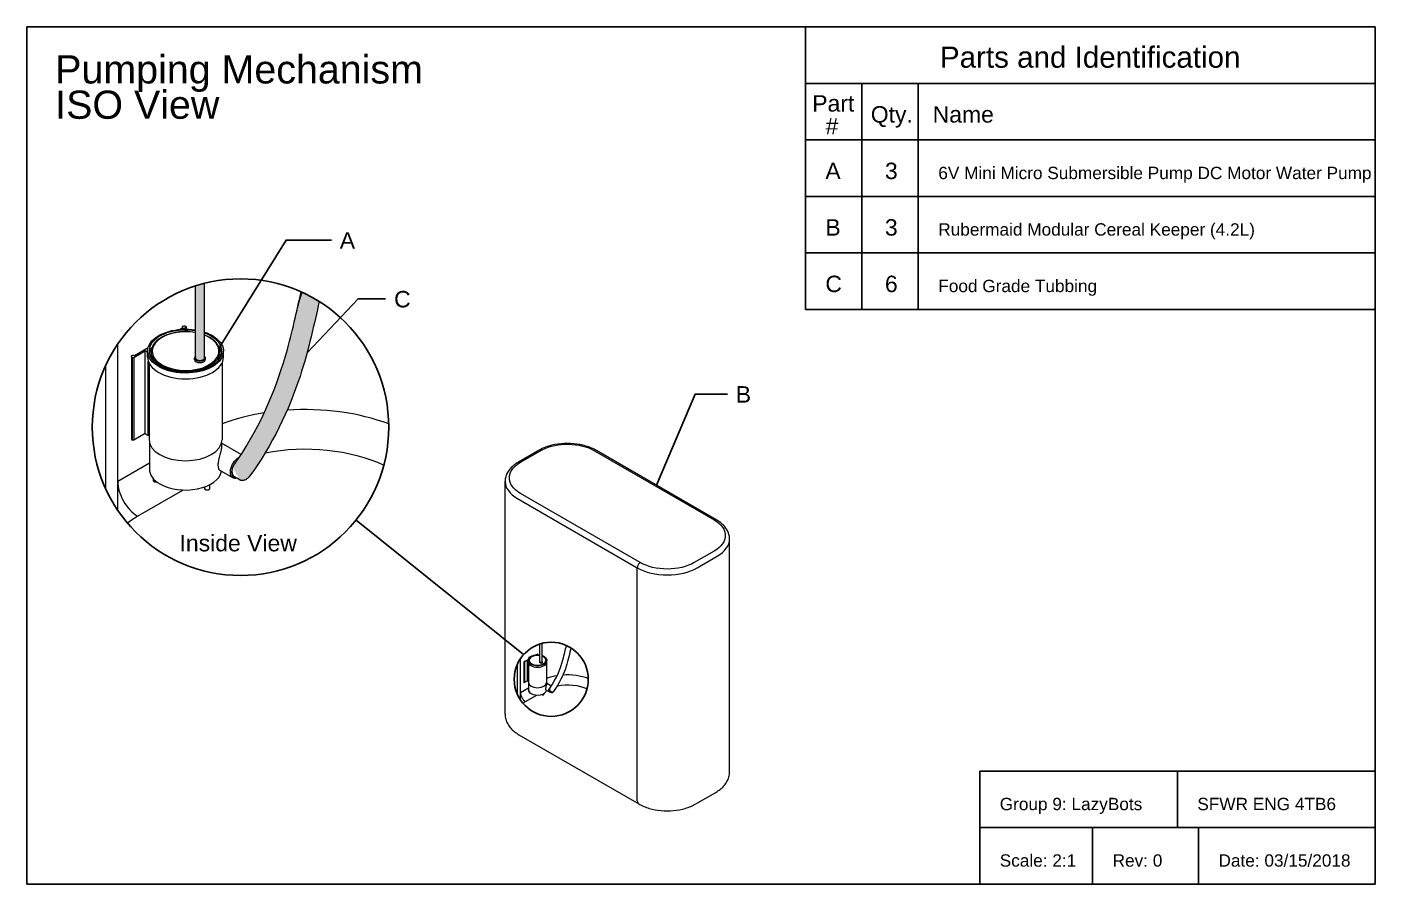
# Model space of a CAD drawing. Header units: inches. Extents: x 0 to 1256, y -61 to 0.
# Drawn here: x 1160.6 to 1256.1, y -60.7 to 0 of the extents above; entities that cross this region are included whole.
import ezdxf
from ezdxf.enums import TextEntityAlignment as Align

# ---------------------------------------------------------------- set-up
doc = ezdxf.new("R2010")
doc.units = ezdxf.units.IN
doc.header["$LTSCALE"] = 2
doc.header["$MEASUREMENT"] = 0
doc.styles.get("Standard").update_dxf_attribs({"font": 'arial.ttf'})

msp = doc.modelspace()

# ---------------------------------------------------------------- hatches: boundary and pattern name
at = {"true_color": 0x939598}
h = msp.add_hatch(color=252, dxfattribs=at)
h.dxf.hatch_style = 1
edge = h.paths.add_edge_path()
edge.add_spline(control_points=[(1178.98819, -27.13382), (1179.34006, -26.32822), (1179.64524, -25.52266), (1180.53807, -22.79503), (1180.91174, -20.95668), (1181.26349, -19.43576)], knot_values=[11.51551426, 11.51551426, 11.51551426, 11.51551426, 11.94588859, 11.94588859, 13.00634123, 13.00634123, 13.00634123, 13.00634123], degree=3, periodic=0)
edge.add_arc((1175.68784, -28.33335), 10.50023, 57.9268431, 65.4912123)
edge.add_spline(control_points=[(1180.04369, -18.77921), (1179.86459, -19.33803), (1179.70942, -19.94849), (1179.55691, -20.61763)], knot_values=[1.80620521, 1.80620521, 1.80620521, 1.80620521, 2.233061, 2.233061, 2.233061, 2.233061], degree=3, periodic=0)
edge.add_spline(control_points=[(1179.55691, -20.61763), (1179.5569, -20.61765), (1179.5569, -20.61767), (1179.39716, -21.31848), (1179.22128, -22.0584), (1178.36023, -25.19522), (1177.29074, -27.86345), (1175.73745, -30.26209)], knot_values=[0.1356396, 0.1356396, 0.1356396, 0.1356396, 0.1356534, 0.1356534, 0.58011662, 0.58011662, 1.95398245, 1.95398245, 1.95398245, 1.95398245], degree=3, periodic=0)
edge.add_spline(control_points=[(1175.73745, -30.26209), (1175.69836, -30.32245), (1175.65896, -30.38265), (1175.61926, -30.44267)], knot_values=[0.10106346, 0.10106346, 0.10106346, 0.10106346, 0.1356396, 0.1356396, 0.1356396, 0.1356396], degree=3, periodic=0)
edge.add_spline(control_points=[(1175.61926, -30.44267), (1175.57478, -30.50989), (1175.52992, -30.5769), (1175.48467, -30.64366)], knot_values=[0.06233233, 0.06233233, 0.06233233, 0.06233233, 0.10106346, 0.10106346, 0.10106346, 0.10106346], degree=3, periodic=0)
edge.add_ellipse((1175.62476, -31.19818), major_axis=(-0.40151, -0.69544), ratio=0.57735027, start_angle=-120.7169707, end_angle=22.4071185)
edge.add_ellipse((1175.62476, -31.19818), major_axis=(-0.3712, -0.64294), ratio=0.63460516, start_angle=-63.6355583, end_angle=0)
edge.add_line((1175.25356, -31.84112), (1175.66176, -32.0768))
edge.add_spline(control_points=[(1175.66176, -32.0768), (1175.69769, -32.09754), (1175.73804, -32.11037), (1175.83602, -32.12128), (1175.8948, -32.11344), (1176.01308, -32.07418), (1176.0728, -32.04232), (1176.18634, -31.96027), (1176.24027, -31.91056), (1176.28998, -31.85408)], knot_values=[2.69084936, 2.69084936, 2.69084936, 2.69084936, 2.93847282, 2.93847282, 3.26677927, 3.26677927, 3.60144884, 3.60144884, 3.92699082, 3.92699082, 3.92699082, 3.92699082], degree=3, periodic=0)
edge.add_ellipse((1175.79333, -31.36049), major_axis=(0.52605, -0.46507), ratio=0.61571326, start_angle=-5.4198289, end_angle=3.3253752)
edge.add_spline(control_points=[(1176.3351, -31.806), (1176.72528, -31.27071), (1177.09141, -30.71625), (1177.4332, -30.14965)], knot_values=[13.54984826, 13.54984826, 13.54984826, 13.54984826, 13.86375131, 13.86375131, 13.86375131, 13.86375131], degree=3, periodic=0)
edge.add_spline(control_points=[(1177.4332, -30.14965), (1178.025, -29.16862), (1178.54382, -28.15119), (1178.98819, -27.13382)], knot_values=[13.00634123, 13.00634123, 13.00634123, 13.00634123, 13.54984826, 13.54984826, 13.54984826, 13.54984826], degree=3, periodic=0)
edge = h.paths.add_edge_path()
edge.add_arc((1175.68784, -28.33335), 10.50023, 104.0173176, 107.7422219)
edge.add_line((1172.48805, -18.33254), (1172.48805, -23.43419))
edge.add_ellipse((1172.81629, -23.43419), major_axis=(-0.32824, 0), ratio=0.57735027, start_angle=0, end_angle=1.5801042)
edge.add_ellipse((1172.81629, -23.43419), major_axis=(-0.32824, 0), ratio=0.57735027, start_angle=1.5801042, end_angle=16.0064311)
edge.add_ellipse((1172.81629, -23.43419), major_axis=(-0.32824, 0), ratio=0.57735027, start_angle=16.0064311, end_angle=45)
edge.add_ellipse((1172.81629, -23.43419), major_axis=(0.32824, 0), ratio=0.57735027, start_angle=-135, end_angle=-16.0064311)
edge.add_ellipse((1172.81629, -23.43419), major_axis=(0.32824, 0), ratio=0.57735027, start_angle=-16.0064311, end_angle=-1.5801042)
edge.add_ellipse((1172.81629, -23.43419), major_axis=(0.32824, 0), ratio=0.57735027, start_angle=-1.5801042, end_angle=0)
edge.add_line((1173.14453, -23.43419), (1173.14453, -18.14578))

# ---------------------------------------------------------------- linework, layer by layer
for p, q in [((1215.70605, -4), (1256.06421, -4)), ((1219.70605, -4), (1219.70605, -20)), ((1223.70605, -4), (1223.70605, -20)), ((1215.70605, -8), (1256.06421, -8)), ((1215.70605, -12), (1256.06421, -12)), ((1215.70605, -16), (1256.06421, -16)), ((1215.70605, -20), (1256.06421, -20)), ((1256.05886, -52.67723), (1228.05886, -52.67723)), ((1228.05886, -52.67723), (1228.05886, -60.67722)), ((1242.05886, -52.67723), (1242.05886, -56.67723)), ((1256.05886, -56.67723), (1228.05886, -56.67723)), ((1236.05795, -56.67723), (1236.05795, -60.67722)), ((1243.55795, -56.67723), (1243.55795, -60.67722))]:
    msp.add_line(p, q)
at = {"linetype": 'Continuous', "lineweight": 0, "extrusion": (4.19292e-16, 0.816497, 0.57735)}
for p, q in [((1173.14453, -23.43419), (1173.14453, -18.14578)), ((1172.48805, -23.43419), (1172.48805, -18.33254)), ((1171.3689, -21.41454), (1171.61067, -21.27496)), ((1171.57318, -21.2227), (1171.57318, -21.2966)), ((1171.5746, -21.40029), (1171.83694, -21.24883)), ((1171.79169, -21.17045), (1171.83694, -21.19657)), ((1171.83694, -21.39544), (1171.83694, -21.24883)), ((1171.85569, -21.39566), (1171.85569, -21.2227)), ((1166.9841, -34.207), (1166.9841, -22.4597)), ((1168.1713, -23.26068), (1169.13714, -22.70305)), ((1167.95279, -23.31293), (1167.95279, -29.16558)), ((1167.99028, -29.21784), (1167.99028, -23.36519)), ((1167.99028, -23.36519), (1168.03554, -23.39132)), ((1168.03554, -29.24396), (1168.03554, -23.39132)), ((1168.12605, -23.39132), (1168.92545, -22.92978)), ((1168.12605, -23.39132), (1168.12605, -29.24396)), ((1168.92545, -28.78243), (1168.92545, -22.92978)), ((1169.10369, -23.03269), (1168.92545, -22.92978)), ((1169.10369, -23.36519), (1169.10369, -22.94714)), ((1169.15531, -28.91514), (1169.15531, -23.66789)), ((1169.20609, -23.78946), (1169.20609, -29.21784)), ((1169.35969, -22.9994), (1169.35969, -23.29828)), ((1172.43229, -23.5387), (1172.43229, -23.44464)), ((1173.20029, -23.5387), (1173.20029, -23.44464)), ((1174.22369, -22.9994), (1174.22369, -23.29828)), ((1174.37729, -23.78946), (1174.37729, -29.21784)), ((1174.47969, -23.36519), (1174.47969, -22.94714)), ((1166.13557, -32.69328), (1166.13557, -23.97341)), ((1167.99028, -29.21784), (1168.03554, -29.24396)), ((1168.92545, -28.78243), (1168.12605, -29.24396)), ((1168.92545, -28.78243), (1169.15531, -28.91514)), ((1169.23169, -29.42738), (1169.23169, -31.30807)), ((1174.35169, -29.42738), (1174.35169, -29.66604)), ((1175.73745, -30.26209), (1174.35169, -29.46202)), ((1196.72527, -30.02175), (1195.37534, -30.80113)), ((1195.52534, -30.81599), (1197.06545, -29.93131)), ((1200.75793, -29.99949), (1209.24321, -34.89847)), ((1209.39321, -34.88361), (1200.90793, -29.98464)), ((1169.23169, -30.88386), (1166.9841, -32.1815)), ((1175.14599, -31.92292), (1174.19654, -31.37476)), ((1169.51371, -32.10305), (1169.51371, -31.98246)), ((1173.5073, -32.66542), (1173.5073, -32.40507)), ((1175.66176, -32.0768), (1175.25356, -31.84112)), ((1194.43453, -48.65644), (1194.43453, -32.16321)), ((1168.39831, -34.63099), (1171.60091, -32.78197)), ((1173.1489, -32.66542), (1173.1489, -32.56127)), ((1195.31321, -33.38795), (1203.79849, -38.28693)), ((1204.01062, -37.91951), (1195.52534, -33.02053)), ((1210.33402, -52.73892), (1210.33402, -36.24569)), ((1209.24321, -37.10301), (1207.829, -37.91951)), ((1208.04113, -38.28693), (1209.45534, -37.47044)), ((1203.79849, -54.37192), (1203.79849, -38.28693)), ((1196.90133, -44.95909), (1196.90133, -43.68368)), ((1197.06545, -44.95909), (1197.06545, -43.63699)), ((1195.52534, -47.6523), (1195.52534, -44.71547)), ((1195.81082, -44.94838), (1196.01068, -44.83299)), ((1195.82214, -44.91572), (1196.0636, -44.77631)), ((1196.01068, -46.29615), (1196.01068, -44.83299)), ((1196.05523, -44.85872), (1196.01068, -44.83299)), ((1196.05523, -44.94184), (1196.05523, -44.83733)), ((1196.11923, -44.8504), (1196.11923, -44.92512)), ((1196.62154, -44.45418), (1196.68198, -44.41929)), ((1196.67261, -44.40622), (1196.67261, -44.4247)), ((1196.67296, -44.45062), (1196.73855, -44.41275)), ((1196.72723, -44.39316), (1196.73855, -44.39969)), ((1196.73855, -44.44941), (1196.73855, -44.41275)), ((1196.74323, -44.44946), (1196.74323, -44.40622)), ((1197.33523, -44.8504), (1197.33523, -44.92512)), ((1197.39923, -44.94184), (1197.39923, -44.83733)), ((1195.31321, -47.27387), (1195.31321, -45.0939)), ((1195.76751, -44.92878), (1195.76751, -46.39194)), ((1195.77688, -46.40501), (1195.77688, -44.94184)), ((1195.77688, -44.94184), (1195.7882, -44.94838)), ((1195.7882, -46.41154), (1195.7882, -44.94838)), ((1195.81082, -44.94838), (1195.81082, -46.41154)), ((1196.06814, -46.32933), (1196.06814, -45.01752)), ((1196.08083, -45.04791), (1196.08083, -46.40501)), ((1196.88739, -44.98522), (1196.88739, -44.96171)), ((1197.07939, -44.98522), (1197.07939, -44.96171)), ((1197.37363, -45.04791), (1197.37363, -46.40501)), ((1195.77688, -46.40501), (1195.7882, -46.41154)), ((1196.01068, -46.29615), (1195.81082, -46.41154)), ((1196.01068, -46.29615), (1196.06814, -46.32933)), ((1196.08723, -46.45739), (1196.08723, -46.92756)), ((1197.36723, -46.45739), (1197.36723, -46.51706)), ((1197.70765, -46.66259), (1197.36723, -46.46605)), ((1196.08723, -46.82151), (1195.52534, -47.14592)), ((1195.87889, -47.75829), (1196.67954, -47.29604)), ((1196.15774, -47.12631), (1196.15774, -47.09616)), ((1197.06654, -47.2669), (1197.06654, -47.24086)), ((1197.15614, -47.2669), (1197.15614, -47.20181)), ((1197.56581, -47.08128), (1197.32845, -46.94424)), ((1197.69475, -47.11975), (1197.5927, -47.06083)), ((1195.41676, -50.11007), (1203.90204, -55.00905)), ((1203.79849, -54.78017), (1203.79849, -54.37192)), ((1207.93757, -55.00905), (1209.35179, -54.19256))]:
    msp.add_line(p, q, dxfattribs=at)
msp.add_lwpolyline([(1160.55795, 0), (1256.06421, 0), (1256.06421, -60.67722), (1160.55795, -60.67722)], close=True)
for points in [[(1215.70605, 0), (1215.70605, -20)], [(1174.17921, -22.72526), (1178.92116, -15.08689), (1182.12185, -15.08689)], [(1180.39869, -23.06603), (1184.01382, -19.24684), (1185.97035, -19.24684)], [(1205.15057, -32.43412), (1207.89784, -25.98728), (1210.17818, -25.98728)], [(1195.74256, -44.43621), (1183.87537, -34.90749)]]:
    msp.add_lwpolyline(points)
for centre, radius in [((1175.68784, -28.33335), 10.50023), ((1197.70127, -46.18388), 2.62506)]:
    msp.add_circle(centre, radius)
at = {"linetype": 'Continuous', "lineweight": 0, "extrusion": (-3.96782e-18, 2.22045e-16, -1)}
for centre, major_axis in [((1171.79169, -22.94714), (2.688, 0)), ((1196.72723, -44.83733), (0.672, 0))]:
    msp.add_ellipse(centre, major_axis=major_axis, ratio=0.57735027, start_param=-0.78539816, end_param=4.97444331, dxfattribs=at)
at = {"linetype": 'Continuous', "lineweight": 0}
for centre, major_axis, ratio, start_param, end_param in [((1171.79169, -22.94714), (-2.5856, 0), 0.57735027, -1.84348871, 3.92699082), ((1171.79169, -22.94714), (-2.368, 0), 0.57735027, -1.86928298, 3.92699082), ((1171.79169, -21.2227), (0.064, 0), 0.57735027, -0.78539816, 0.78539816), ((1171.79169, -22.94714), (-2.5856, 0), 0.57735027, -2.35619449, -2.12142272), ((1171.79169, -22.94714), (-2.368, 0), 0.57735027, -2.35619449, -2.17888637), ((1168.08079, -23.36519), (0.064, 0), 0.57735027, -2.35619449, -0.78539816), ((1171.79169, -23.36519), (-2.688, 0), 0.57735027, 0, 3.14159265), ((1171.79169, -23.29828), (-2.432, 0), 0.57735027, 0, 0.13590431), ((1172.81629, -23.43419), (-0.3712, 0), 0.57735027, -0.48589373, 3.62748639), ((1172.81629, -23.5387), (-0.384, 0), 0.57735027, 0, 3.14159265), ((1172.81629, -23.43419), (-0.32824, 0), 0.57735027, 0, 0.78539816), ((1172.81629, -23.44464), (-0.32824, 0), 0.57735027, -0.02757802, 0), ((1172.81629, -23.43419), (0.32824, 0), 0.57735027, -2.35619449, 0), ((1172.81629, -23.44464), (0.32824, 0), 0.57735027, 0, 0.02757802), ((1171.79169, -23.29828), (2.432, 0), 0.57735027, -0.13590431, 0), ((1180.27771, -33.3246), (-10.8, 0), 0.57735027, -1.29654162, -0.99281382), ((1180.27771, -33.3246), (-10.8, 0), 0.57735027, -2.14960411, -1.45111094), ((1168.08079, -29.16558), (-0.128, 0), 0.57735027, 0, 0.78539816), ((1171.79169, -29.21784), (-2.5856, 0), 0.57735027, 0, 3.14159265), ((1171.79169, -31.30807), (-2.56, 0), 0.57735027, 0, 0.78539816), ((1171.79169, -31.30807), (2.56, 0), 0.57735027, -2.35619449, -0.10082084), ((1175.62476, -31.19818), (-0.3712, -0.64294), 0.63460516, -1.11065001, 0), ((1175.62476, -31.19818), (-0.40151, -0.69544), 0.57735027, -2.1069086, 0.39107799), ((1168.39831, -32.998), (1, -1.73205), 0.57735027, -2.35619449, -0.78539816), ((1169.69291, -32.10305), (-0.1792, 0), 0.57735027, 0, 0.78539816), ((1169.69291, -32.10305), (0.1792, 0), 0.57735027, -2.35619449, -1.23791594), ((1175.79333, -31.36049), (0.52605, -0.46507), 0.61571326, -0.09459386, 0.05803875), ((1197.43453, -32.16321), (-3, 0), 0.57735027, 0, 0.78539816), ((1173.3281, -32.66542), (-0.1792, 0), 0.57735027, 0, 0.78539816), ((1173.3281, -32.66542), (0.1792, 0), 0.57735027, -2.35619449, 0), ((1207.33402, -36.24569), (3, 0), 0.57735027, -0.78539816, 0), ((1204.01062, -38.16446), (-0.15, -0.25981), 0.57735027, -2.35619449, -0.78539816), ((1205.91981, -37.06219), (3, 0), 0.57735027, -2.35619449, -0.78539816), ((1196.72723, -44.83733), (-0.6464, 0), 0.57735027, -1.84348871, 3.92699082), ((1196.72723, -44.83733), (-0.592, 0), 0.57735027, -1.86928298, 3.92699082), ((1196.72723, -44.40622), (0.016, 0), 0.57735027, -0.78539816, 0.78539816), ((1196.72723, -44.83733), (-0.6464, 0), 0.57735027, -2.35619449, -2.12142272), ((1196.72723, -44.83733), (-0.592, 0), 0.57735027, -2.35619449, -2.17888637), ((1195.79951, -44.94184), (0.016, 0), 0.57735027, -2.35619449, -0.78539816), ((1196.72723, -44.94184), (-0.672, 0), 0.57735027, 0, 3.14159265), ((1196.72723, -44.92512), (-0.608, 0), 0.57735027, 0, 0.13590431), ((1196.98339, -44.95909), (-0.0928, 0), 0.57735027, -0.48589373, 3.62748639), ((1196.98339, -44.98522), (-0.096, 0), 0.57735027, 0, 3.14159265), ((1196.98339, -44.95909), (-0.08206, 0), 0.57735027, 0, 0.78539816), ((1196.98339, -44.96171), (-0.08206, 0), 0.57735027, -0.02757802, 0), ((1196.98339, -44.95909), (0.08206, 0), 0.57735027, -2.35619449, 0), ((1196.98339, -44.96171), (0.08206, 0), 0.57735027, 0, 0.02757802), ((1196.72723, -44.92512), (0.608, 0), 0.57735027, -0.13590431, 0), ((1198.84874, -47.4317), (-2.7, 0), 0.57735027, -2.14960411, -1.45111094), ((1195.79951, -46.39194), (-0.032, 0), 0.57735027, 0, 0.78539816), ((1196.72723, -46.40501), (-0.6464, 0), 0.57735027, 0, 3.14159265), ((1198.84874, -47.4317), (-2.7, 0), 0.57735027, -1.29654162, -0.99281382), ((1197.6855, -46.90009), (-0.10038, -0.17386), 0.57735027, -1.94394159, 0.39107799), ((1195.87889, -47.35005), (0.25, -0.43301), 0.57735027, -2.35619449, -0.78539816), ((1196.72723, -46.92756), (-0.64, 0), 0.57735027, 0, 0.78539816), ((1196.20254, -47.12631), (-0.0448, 0), 0.57735027, 0, 0.78539816), ((1196.20254, -47.12631), (0.0448, 0), 0.57735027, -2.35619449, -1.23791594), ((1196.72723, -46.92756), (0.64, 0), 0.57735027, -2.35619449, -0.10082084), ((1197.11134, -47.2669), (-0.0448, 0), 0.57735027, 0, 0.78539816), ((1197.11134, -47.2669), (0.0448, 0), 0.57735027, -2.35619449, 0), ((1197.6855, -46.90009), (-0.0928, -0.16073), 0.57735027, -1.72998674, 0), ((1197.72765, -46.94067), (0.13151, -0.11627), 0.61571326, -2.33430495, -1.60349162), ((1197.72765, -46.94067), (0.13151, -0.11627), 0.61571326, -1.44635433, 0.05803875), ((1197.79864, -46.96541), (-0.0864, -0.14965), 0.57735027, -0.77034479, 0.78539816), ((1197.79864, -46.96541), (0.0864, 0.14965), 0.57735027, -2.35619449, -1.96425702), ((1204.15204, -54.57604), (-0.25, -0.43301), 0.57735027, -0.78539816, 0)]:
    msp.add_ellipse(centre, major_axis=major_axis, ratio=ratio, start_param=start_param, end_param=end_param, dxfattribs=at)
at = {"linetype": 'Continuous', "lineweight": 0, "extrusion": (1.07433e-16, 3.33067e-16, -1)}
for centre, major_axis in [((1171.70118, -21.2227), (-0.128, 0)), ((1196.70461, -44.40622), (-0.032, 0))]:
    msp.add_ellipse(centre, major_axis=major_axis, ratio=0.57735027, start_param=-0.78539816, end_param=0.26341076, dxfattribs=at)
at = {"linetype": 'Continuous', "lineweight": 0, "extrusion": (4.48366e-17, 2.77556e-16, -1)}
for centre, major_axis, start_param in [((1171.70118, -21.2227), (0.128, 0), -2.87818189), ((1196.70461, -44.40622), (0.032, 0), -1.83420709)]:
    msp.add_ellipse(centre, major_axis=major_axis, ratio=0.57735027, start_param=start_param, end_param=-0.78539816, dxfattribs=at)
at = {"linetype": 'Continuous', "lineweight": 0, "extrusion": (6.7571e-17, 3.37944e-32, -1)}
for centre, major_axis in [((1171.79169, -22.94714), (2.688, 0)), ((1196.72723, -44.83733), (0.672, 0))]:
    msp.add_ellipse(centre, major_axis=major_axis, ratio=0.57735027, start_param=-1.04339566, end_param=-0.78539816, dxfattribs=at)
at = {"linetype": 'Continuous', "lineweight": 0, "extrusion": (1.67437e-16, 5.55112e-17, -1)}
for centre, major_axis in [((1171.79169, -23.29828), (-2.5856, 0)), ((1196.72723, -44.92512), (-0.6464, 0))]:
    msp.add_ellipse(centre, major_axis=major_axis, ratio=0.57735027, start_param=0.11788464, end_param=0.39396891, dxfattribs=at)
at = {"linetype": 'Continuous', "lineweight": 0, "extrusion": (1.36449e-16, 5.55112e-17, -1)}
for centre, major_axis in [((1171.79169, -23.29828), (2.5856, 0)), ((1196.72723, -44.92512), (0.6464, 0))]:
    msp.add_ellipse(centre, major_axis=major_axis, ratio=0.57735027, start_param=-0.39396891, end_param=-0.11788464, dxfattribs=at)
at = {"linetype": 'Continuous', "lineweight": 0, "extrusion": (2.34104e-16, 1.66533e-16, -1)}
for centre, major_axis in [((1168.08079, -23.31293), (-0.128, 0)), ((1195.79951, -44.92878), (-0.032, 0))]:
    msp.add_ellipse(centre, major_axis=major_axis, ratio=0.57735027, start_param=-0.78539816, end_param=0.26341076, dxfattribs=at)
at = {"linetype": 'Continuous', "lineweight": 0, "extrusion": (5.19219e-17, 5.55112e-17, -1)}
for centre, major_axis, start_param in [((1168.08079, -23.31293), (0.128, 0), -2.87818189), ((1195.79951, -44.92878), (0.032, 0), -1.83420709)]:
    msp.add_ellipse(centre, major_axis=major_axis, ratio=0.57735027, start_param=start_param, end_param=-0.78539816, dxfattribs=at)
at = {"linetype": 'Continuous', "lineweight": 0, "extrusion": (9.28011e-17, 7.91324e-33, -1)}
for centre, major_axis in [((1171.79169, -22.9994), (2.432, 0)), ((1196.72723, -44.8504), (0.608, 0))]:
    msp.add_ellipse(centre, major_axis=major_axis, ratio=0.57735027, start_param=0, end_param=3.14159265, dxfattribs=at)
at = {"linetype": 'Continuous', "lineweight": 0, "extrusion": (1.76332e-16, 1.66533e-16, -1)}
for centre, major_axis in [((1172.81629, -23.44464), (0.384, 0)), ((1196.98339, -44.96171), (0.096, 0))]:
    msp.add_ellipse(centre, major_axis=major_axis, ratio=0.57735027, start_param=0, end_param=3.14159265, dxfattribs=at)
at = {"linetype": 'Continuous', "lineweight": 0, "extrusion": (2.23485e-16, 1.11022e-16, -1)}
for centre, major_axis in [((1172.81629, -23.43419), (0.34104, 0)), ((1196.98339, -44.95909), (0.08526, 0))]:
    msp.add_ellipse(centre, major_axis=major_axis, ratio=0.57735027, start_param=-0.27484467, end_param=3.41643732, dxfattribs=at)
at = {"linetype": 'Continuous', "lineweight": 0, "extrusion": (4.27998e-17, 4.44089e-16, -1)}
for centre, major_axis in [((1172.81629, -23.5387), (-0.32824, 0)), ((1196.98339, -44.98522), (-0.08206, 0))]:
    msp.add_ellipse(centre, major_axis=major_axis, ratio=0.57735027, start_param=0.25581384, end_param=0.27936492, dxfattribs=at)
at = {"linetype": 'Continuous', "lineweight": 0, "extrusion": (1.10516e-16, 2.22045e-16, -1)}
for centre, major_axis in [((1172.81629, -23.5387), (0.32824, 0)), ((1196.98339, -44.98522), (0.08206, 0))]:
    msp.add_ellipse(centre, major_axis=major_axis, ratio=0.57735027, start_param=-0.27936492, end_param=-0.25581384, dxfattribs=at)
at = {"linetype": 'Continuous', "lineweight": 0, "extrusion": (1.40178e-16, 2.22045e-16, -1)}
for centre, major_axis in [((1168.08079, -29.21784), (-0.064, 0)), ((1195.79951, -46.40501), (-0.016, 0))]:
    msp.add_ellipse(centre, major_axis=major_axis, ratio=0.57735027, start_param=-2.35619449, end_param=-0.78539816, dxfattribs=at)
at = {"linetype": 'Continuous', "lineweight": 0, "extrusion": (1.60709e-16, 5.55112e-16, -1)}
for centre, major_axis in [((1171.79169, -29.21784), (-2.688, 0)), ((1196.72723, -46.40501), (-0.672, 0))]:
    msp.add_ellipse(centre, major_axis=major_axis, ratio=0.57735027, start_param=0.19630545, end_param=0.27691009, dxfattribs=at)
at = {"linetype": 'Continuous', "lineweight": 0, "extrusion": (9.27752e-17, -5.57279e-32, -1)}
for centre, major_axis in [((1180.27771, -34.95759), (8.8, 0)), ((1198.84874, -47.83994), (2.2, 0))]:
    msp.add_ellipse(centre, major_axis=major_axis, ratio=0.57735027, start_param=-1.89994675, end_param=-0.88677166, dxfattribs=at)
at = {"linetype": 'Continuous', "lineweight": 0, "extrusion": (1.33833e-16, 1.11022e-16, -1)}
msp.add_ellipse((1198.84874, -31.10176), major_axis=(2.7, 0), ratio=0.57735027, start_param=-2.29225373, end_param=-0.78539816, dxfattribs=at)
at = {"linetype": 'Continuous', "lineweight": 0, "extrusion": (5.89627e-17, -2.77556e-17, -1)}
for centre, major_axis, end_param in [((1175.5795, -31.17205), (-0.43351, -0.75087), 2.42108348), ((1197.67419, -46.89356), (-0.10838, -0.18772), 2.32492688)]:
    msp.add_ellipse(centre, major_axis=major_axis, ratio=0.57735027, start_param=0, end_param=end_param, dxfattribs=at)
at = {"linetype": 'Continuous', "lineweight": 0, "extrusion": (1.21911e-16, 2.22045e-16, -1)}
msp.add_ellipse((1197.43453, -31.91826), major_axis=(-2.7, 0), ratio=0.57735027, start_param=-0.78539816, end_param=0.78539816, dxfattribs=at)
at = {"linetype": 'Continuous', "lineweight": 0, "extrusion": (7.08932e-17, 1.11022e-16, -1)}
for centre, major_axis in [((1174.62085, -38.22358), (8.8, 0)), ((1197.43453, -48.65644), (2.2, 0))]:
    msp.add_ellipse(centre, major_axis=major_axis, ratio=0.57735027, start_param=-2.48193891, end_param=-2.35619449, dxfattribs=at)
at = {"linetype": 'Continuous', "lineweight": 0, "extrusion": (1.0585e-16, 1.11022e-16, -1)}
msp.add_ellipse((1207.33402, -36.00074), major_axis=(2.7, 0), ratio=0.57735027, start_param=-0.78539816, end_param=0.78539816, dxfattribs=at)
at = {"linetype": 'Continuous', "lineweight": 0, "extrusion": (-1.6991e-17, 1.66533e-16, -1)}
msp.add_ellipse((1205.91981, -36.81724), major_axis=(-2.7, 0), ratio=0.57735027, start_param=-2.35619449, end_param=-0.78539816, dxfattribs=at)
at = {"linetype": 'Continuous', "lineweight": 0, "extrusion": (9.04368e-17, 8.22703e-17, -1)}
msp.add_ellipse((1197.78755, -46.95901), major_axis=(-0.0928, -0.16073), ratio=0.57735027, start_param=0, end_param=1.04194102, dxfattribs=at)
at = {"linetype": 'Continuous', "lineweight": 0}
for points, knots in [([(1175.48467, -30.64366), (1177.17541, -28.14905), (1178.32551, -25.32168), (1179.22128, -22.0584), (1179.39716, -21.31848), (1179.70652, -19.96121), (1179.84322, -19.33964), (1179.98435, -18.75238)], [0.06233233, 0.06233233, 0.06233233, 0.06233233, 1.50950543, 1.50950543, 1.95396866, 1.95396866, 2.37032966, 2.37032966, 2.37032966, 2.37032966]), ([(1181.26349, -19.43576), (1180.91174, -20.95668), (1180.53807, -22.79503), (1179.13175, -27.09139), (1177.93581, -29.60997), (1176.3351, -31.806)], [11.51551426, 11.51551426, 11.51551426, 11.51551426, 12.57596691, 12.57596691, 13.86375131, 13.86375131, 13.86375131, 13.86375131]), ([(1172.48805, -21.6277), (1172.24754, -21.58571), (1171.99596, -21.56569), (1171.48596, -21.57139), (1171.22767, -21.59866), (1170.73824, -21.69947), (1170.50721, -21.77303), (1170.09533, -21.96002), (1169.91462, -22.0735), (1169.62332, -22.33019), (1169.51238, -22.47341), (1169.38816, -22.74633), (1169.35969, -22.8728), (1169.35969, -22.9994)], [6.77495609, 6.77495609, 6.77495609, 6.77495609, 7.08796136, 7.08796136, 7.41126556, 7.41126556, 7.7349393, 7.7349393, 8.05935453, 8.05935453, 8.38240757, 8.38240757, 8.6393798, 8.6393798, 8.6393798, 8.6393798]), ([(1174.22369, -22.9994), (1174.22369, -22.84952), (1174.18366, -22.69995), (1174.02812, -22.41392), (1173.91043, -22.27791), (1173.60741, -22.03217), (1173.42016, -21.92323), (1173.18762, -21.82563), (1173.16619, -21.81694), (1173.14453, -21.80846)], [5.497787144, 5.497787144, 5.497787144, 5.497787144, 5.801997597, 5.801997597, 6.116465823, 6.116465823, 6.440016122, 6.440016122, 6.472454501, 6.472454501, 6.472454501, 6.472454501]), ([(1172.48805, -23.32618), (1172.46946, -23.34429), (1172.45501, -23.36416), (1172.43681, -23.40434), (1172.43229, -23.42447), (1172.43229, -23.44464)], [8.104244649, 8.104244649, 8.104244649, 8.104244649, 8.383590009, 8.383590009, 8.639379797, 8.639379797, 8.639379797, 8.639379797]), ([(1173.14453, -23.44464), (1173.14453, -23.46488), (1173.13844, -23.48522), (1173.11457, -23.52326), (1173.09755, -23.54096), (1173.05456, -23.57218), (1173.02894, -23.58578), (1172.97128, -23.60784), (1172.93925, -23.6163), (1172.87199, -23.6271), (1172.83674, -23.62943), (1172.76672, -23.62767), (1172.73194, -23.62357), (1172.66653, -23.6094), (1172.63591, -23.59935), (1172.58198, -23.5745), (1172.55868, -23.55972), (1172.52149, -23.52721), (1172.50768, -23.50949), (1172.49169, -23.47598), (1172.48805, -23.46029), (1172.48805, -23.44464)], [0.78539816, 0.78539816, 0.78539816, 0.78539816, 1.13299433, 1.13299433, 1.45717604, 1.45717604, 1.77093186, 1.77093186, 2.08481383, 2.08481383, 2.39979475, 2.39979475, 2.71511256, 2.71511256, 3.0298423, 3.0298423, 3.34341432, 3.34341432, 3.65821585, 3.65821585, 3.92699082, 3.92699082, 3.92699082, 3.92699082]), ([(1173.20029, -23.44464), (1173.20029, -23.42096), (1173.19404, -23.39734), (1173.17286, -23.35786), (1173.16016, -23.3414), (1173.14453, -23.32618)], [5.497787144, 5.497787144, 5.497787144, 5.497787144, 5.798120292, 5.798120292, 6.032922292, 6.032922292, 6.032922292, 6.032922292]), ([(1200.90793, -29.98464), (1200.68444, -29.8556), (1200.43128, -29.75001), (1199.88708, -29.58992), (1199.59606, -29.53552), (1199.00081, -29.48109), (1198.69667, -29.48109), (1198.10142, -29.53552), (1197.8104, -29.58992), (1197.37289, -29.71863), (1197.21444, -29.77673), (1197.06545, -29.8438), (1196.94614, -29.89751), (1196.8329, -29.95696), (1196.72527, -30.02175)], [1.57079633, 1.57079633, 1.57079633, 1.57079633, 1.88495559, 1.88495559, 2.19911486, 2.19911486, 2.51327412, 2.51327412, 2.82743339, 2.82743339, 3.0184174, 3.0184174, 3.0184174, 3.171341, 3.171341, 3.171341, 3.171341]), ([(1174.35169, -29.66604), (1174.3517, -29.69248), (1174.35003, -29.7212), (1174.33841, -29.82784), (1174.31837, -29.92358), (1174.26088, -30.14424), (1174.22399, -30.26954), (1174.1639, -30.49707), (1174.13676, -30.61007), (1174.0992, -30.82747), (1174.08911, -30.93201), (1174.08911, -31.107), (1174.0992, -31.18861), (1174.13676, -31.31159), (1174.1639, -31.35275), (1174.19279, -31.3725), (1174.19466, -31.37367), (1174.19654, -31.37476)], [0.842500704, 0.842500704, 0.842500704, 0.842500704, 0.905812186, 0.905812186, 1.059375601, 1.059375601, 1.212939017, 1.212939017, 1.338516718, 1.338516718, 1.46409442, 1.46409442, 1.589672122, 1.589672122, 1.715249824, 1.715249824, 1.723881368, 1.723881368, 1.723881368, 1.723881368]), ([(1195.37534, -30.80113), (1195.26359, -30.86565), (1195.15923, -30.93603), (1194.96785, -31.08811), (1194.88081, -31.16983), (1194.72695, -31.34417), (1194.66012, -31.43683), (1194.55034, -31.6319), (1194.50743, -31.73436), (1194.44948, -31.94562), (1194.43453, -32.05438), (1194.43453, -32.16321)], [3.141592654, 3.141592654, 3.141592654, 3.141592654, 3.298672286, 3.298672286, 3.455751919, 3.455751919, 3.612831552, 3.612831552, 3.769911184, 3.769911184, 3.926990817, 3.926990817, 3.926990817, 3.926990817]), ([(1169.77629, -32.21943), (1169.7729, -32.22067), (1169.76947, -32.22182), (1169.74768, -32.22853), (1169.72847, -32.23187), (1169.68989, -32.23425), (1169.67054, -32.23333), (1169.63274, -32.22723), (1169.61429, -32.22204), (1169.57965, -32.20673), (1169.56336, -32.19662), (1169.53762, -32.1716), (1169.52744, -32.15764), (1169.51633, -32.12924), (1169.51371, -32.11618), (1169.51371, -32.10305)], [1.79330453, 1.79330453, 1.79330453, 1.79330453, 1.86587255, 1.86587255, 2.25005732, 2.25005732, 2.62880168, 2.62880168, 3.00976546, 3.00976546, 3.39113461, 3.39113461, 3.70493949, 3.70493949, 3.92699082, 3.92699082, 3.92699082, 3.92699082]), ([(1175.44677, -31.95267), (1175.39091, -31.96738), (1175.33548, -31.97256), (1175.23386, -31.96154), (1175.18735, -31.94681), (1175.14599, -31.92292)], [3.407151365, 3.407151365, 3.407151365, 3.407151365, 3.677573739, 3.677573739, 3.926990817, 3.926990817, 3.926990817, 3.926990817]), ([(1176.28998, -31.85408), (1176.24027, -31.91056), (1176.18634, -31.96027), (1176.0728, -32.04232), (1176.01308, -32.07418), (1175.8948, -32.11344), (1175.83602, -32.12128), (1175.73804, -32.11037), (1175.69769, -32.09754), (1175.66176, -32.0768)], [2.69084936, 2.69084936, 2.69084936, 2.69084936, 3.01639134, 3.01639134, 3.35106091, 3.35106091, 3.67936736, 3.67936736, 3.92699082, 3.92699082, 3.92699082, 3.92699082]), ([(1173.5073, -32.66542), (1173.5073, -32.67778), (1173.50498, -32.69009), (1173.49637, -32.71352), (1173.48984, -32.72441), (1173.47277, -32.74552), (1173.46167, -32.755), (1173.43473, -32.77269), (1173.41834, -32.77997), (1173.38288, -32.7909), (1173.36366, -32.79424), (1173.32508, -32.79661), (1173.30573, -32.7957), (1173.26793, -32.7896), (1173.24948, -32.78441), (1173.21485, -32.76909), (1173.19855, -32.75899), (1173.17282, -32.73397), (1173.16263, -32.72), (1173.15152, -32.69161), (1173.1489, -32.67855), (1173.1489, -32.66542)], [0.78539816, 0.78539816, 0.78539816, 0.78539816, 0.99452333, 0.99452333, 1.22222911, 1.22222911, 1.50631935, 1.50631935, 1.86587255, 1.86587255, 2.25005732, 2.25005732, 2.62880168, 2.62880168, 3.00976546, 3.00976546, 3.39113461, 3.39113461, 3.70493949, 3.70493949, 3.92699082, 3.92699082, 3.92699082, 3.92699082]), ([(1210.33402, -36.24569), (1210.33402, -36.13686), (1210.31907, -36.0281), (1210.26111, -35.81684), (1210.21821, -35.71438), (1210.10843, -35.51932), (1210.0416, -35.42665), (1209.88774, -35.25231), (1209.8007, -35.1706), (1209.60932, -35.01851), (1209.50496, -34.94813), (1209.39321, -34.88361)], [0.785398163, 0.785398163, 0.785398163, 0.785398163, 0.942477796, 0.942477796, 1.099557429, 1.099557429, 1.256637061, 1.256637061, 1.413716694, 1.413716694, 1.570796327, 1.570796327, 1.570796327, 1.570796327]), ([(1197.64779, -46.75082), (1198.07317, -46.13781), (1198.36069, -45.43097), (1198.58463, -44.61515), (1198.6286, -44.43017), (1198.70594, -44.09085), (1198.74012, -43.93546), (1198.7754, -43.78864)], [0.06233233, 0.06233233, 0.06233233, 0.06233233, 1.50950543, 1.50950543, 1.95396866, 1.95396866, 2.37032966, 2.37032966, 2.37032966, 2.37032966]), ([(1196.90133, -44.50747), (1196.8412, -44.49697), (1196.7783, -44.49197), (1196.6508, -44.49339), (1196.58623, -44.50021), (1196.46387, -44.52541), (1196.40612, -44.5438), (1196.30315, -44.59055), (1196.25797, -44.61892), (1196.18514, -44.68309), (1196.15741, -44.7189), (1196.12635, -44.78713), (1196.11923, -44.81874), (1196.11923, -44.8504)], [6.77495609, 6.77495609, 6.77495609, 6.77495609, 7.08796136, 7.08796136, 7.41126556, 7.41126556, 7.7349393, 7.7349393, 8.05935453, 8.05935453, 8.38240757, 8.38240757, 8.6393798, 8.6393798, 8.6393798, 8.6393798]), ([(1197.33523, -44.8504), (1197.33523, -44.81293), (1197.32523, -44.77553), (1197.28634, -44.70403), (1197.25692, -44.67002), (1197.18117, -44.60859), (1197.13435, -44.58135), (1197.07622, -44.55695), (1197.07086, -44.55478), (1197.06545, -44.55266)], [5.497787144, 5.497787144, 5.497787144, 5.497787144, 5.801997597, 5.801997597, 6.116465823, 6.116465823, 6.440016122, 6.440016122, 6.472454501, 6.472454501, 6.472454501, 6.472454501]), ([(1199.09518, -43.95949), (1199.00725, -44.33972), (1198.91383, -44.7993), (1198.56225, -45.87339), (1198.26327, -46.50304), (1197.86309, -47.05205)], [11.51551426, 11.51551426, 11.51551426, 11.51551426, 12.57596691, 12.57596691, 13.86375131, 13.86375131, 13.86375131, 13.86375131]), ([(1196.90133, -44.93209), (1196.89668, -44.93662), (1196.89307, -44.94159), (1196.88852, -44.95163), (1196.88739, -44.95666), (1196.88739, -44.96171)], [8.104244649, 8.104244649, 8.104244649, 8.104244649, 8.383590009, 8.383590009, 8.639379797, 8.639379797, 8.639379797, 8.639379797]), ([(1197.06545, -44.96171), (1197.06545, -44.96677), (1197.06392, -44.97185), (1197.05796, -44.98136), (1197.0537, -44.98579), (1197.04295, -44.99359), (1197.03655, -44.99699), (1197.02213, -45.00251), (1197.01413, -45.00462), (1196.99731, -45.00732), (1196.9885, -45.0079), (1196.97099, -45.00746), (1196.9623, -45.00644), (1196.94595, -45.0029), (1196.93829, -45.00038), (1196.92481, -44.99417), (1196.91898, -44.99048), (1196.90969, -44.98235), (1196.90623, -44.97792), (1196.90224, -44.96954), (1196.90133, -44.96562), (1196.90133, -44.96171)], [0.78539816, 0.78539816, 0.78539816, 0.78539816, 1.13299433, 1.13299433, 1.45717604, 1.45717604, 1.77093186, 1.77093186, 2.08481383, 2.08481383, 2.39979475, 2.39979475, 2.71511256, 2.71511256, 3.0298423, 3.0298423, 3.34341432, 3.34341432, 3.65821585, 3.65821585, 3.92699082, 3.92699082, 3.92699082, 3.92699082]), ([(1197.07939, -44.96171), (1197.07939, -44.95579), (1197.07782, -44.94988), (1197.07253, -44.94001), (1197.06935, -44.9359), (1197.06545, -44.93209)], [5.497787144, 5.497787144, 5.497787144, 5.497787144, 5.798120292, 5.798120292, 6.032922292, 6.032922292, 6.032922292, 6.032922292]), ([(1197.36723, -46.51706), (1197.36724, -46.52367), (1197.36682, -46.53085), (1197.36392, -46.55751), (1197.35891, -46.58144), (1197.34453, -46.63661), (1197.33531, -46.66793), (1197.32029, -46.72481), (1197.3135, -46.75306), (1197.30411, -46.80741), (1197.30159, -46.83355), (1197.30159, -46.8773), (1197.30411, -46.8977), (1197.3135, -46.92844), (1197.32029, -46.93873), (1197.32751, -46.94367), (1197.32798, -46.94396), (1197.32845, -46.94424)], [0.842500704, 0.842500704, 0.842500704, 0.842500704, 0.905812186, 0.905812186, 1.059375601, 1.059375601, 1.212939017, 1.212939017, 1.338516718, 1.338516718, 1.46409442, 1.46409442, 1.589672122, 1.589672122, 1.715249824, 1.715249824, 1.723881368, 1.723881368, 1.723881368, 1.723881368]), ([(1196.22339, -47.1554), (1196.22254, -47.15571), (1196.22168, -47.156), (1196.21623, -47.15768), (1196.21143, -47.15851), (1196.20179, -47.15911), (1196.19695, -47.15888), (1196.1875, -47.15735), (1196.18289, -47.15606), (1196.17423, -47.15223), (1196.17015, -47.1497), (1196.16372, -47.14345), (1196.16117, -47.13996), (1196.1584, -47.13286), (1196.15774, -47.12959), (1196.15774, -47.12631)], [1.79330453, 1.79330453, 1.79330453, 1.79330453, 1.86587255, 1.86587255, 2.25005732, 2.25005732, 2.62880168, 2.62880168, 3.00976546, 3.00976546, 3.39113461, 3.39113461, 3.70493949, 3.70493949, 3.92699082, 3.92699082, 3.92699082, 3.92699082]), ([(1197.15614, -47.2669), (1197.15614, -47.26999), (1197.15556, -47.27307), (1197.15341, -47.27893), (1197.15177, -47.28165), (1197.14751, -47.28693), (1197.14473, -47.2893), (1197.138, -47.29372), (1197.1339, -47.29554), (1197.12503, -47.29827), (1197.12023, -47.29911), (1197.11058, -47.2997), (1197.10575, -47.29947), (1197.0963, -47.29794), (1197.09168, -47.29665), (1197.08302, -47.29282), (1197.07895, -47.29029), (1197.07252, -47.28404), (1197.06997, -47.28055), (1197.06719, -47.27345), (1197.06654, -47.27018), (1197.06654, -47.2669)], [0.78539816, 0.78539816, 0.78539816, 0.78539816, 0.99452333, 0.99452333, 1.22222911, 1.22222911, 1.50631935, 1.50631935, 1.86587255, 1.86587255, 2.25005732, 2.25005732, 2.62880168, 2.62880168, 3.00976546, 3.00976546, 3.39113461, 3.39113461, 3.70493949, 3.70493949, 3.92699082, 3.92699082, 3.92699082, 3.92699082]), ([(1197.64101, -47.08871), (1197.62704, -47.09239), (1197.61318, -47.09369), (1197.58778, -47.09093), (1197.57615, -47.08725), (1197.56581, -47.08128)], [3.407151365, 3.407151365, 3.407151365, 3.407151365, 3.677573739, 3.677573739, 3.926990817, 3.926990817, 3.926990817, 3.926990817]), ([(1197.85181, -47.06407), (1197.83938, -47.07819), (1197.8259, -47.09061), (1197.79751, -47.11113), (1197.78258, -47.11909), (1197.75301, -47.12891), (1197.73832, -47.13087), (1197.71382, -47.12814), (1197.70373, -47.12493), (1197.69475, -47.11975)], [2.69084936, 2.69084936, 2.69084936, 2.69084936, 3.01639134, 3.01639134, 3.35106091, 3.35106091, 3.67936736, 3.67936736, 3.92699082, 3.92699082, 3.92699082, 3.92699082]), ([(1194.43453, -48.65644), (1194.43453, -48.77736), (1194.45121, -48.89818), (1194.51503, -49.13085), (1194.56203, -49.24263), (1194.68027, -49.45275), (1194.75145, -49.55115), (1194.9128, -49.73398), (1195.00298, -49.81846), (1195.19885, -49.97411), (1195.30456, -50.0453), (1195.41676, -50.11007)], [3.926990817, 3.926990817, 3.926990817, 3.926990817, 4.08407045, 4.08407045, 4.241150082, 4.241150082, 4.398229715, 4.398229715, 4.555309348, 4.555309348, 4.71238898, 4.71238898, 4.71238898, 4.71238898]), ([(1209.35179, -54.19256), (1209.46398, -54.12778), (1209.5697, -54.0566), (1209.76557, -53.90095), (1209.85575, -53.81646), (1210.0171, -53.63364), (1210.08828, -53.53523), (1210.20652, -53.32512), (1210.25351, -53.21333), (1210.31734, -52.98066), (1210.33402, -52.85984), (1210.33402, -52.73892)], [6.283185307, 6.283185307, 6.283185307, 6.283185307, 6.44026494, 6.44026494, 6.597344573, 6.597344573, 6.754424205, 6.754424205, 6.911503838, 6.911503838, 7.068583471, 7.068583471, 7.068583471, 7.068583471]), ([(1203.90204, -55.00905), (1204.12643, -55.13861), (1204.37684, -55.24264), (1204.91061, -55.39966), (1205.19401, -55.4525), (1205.77237, -55.50539), (1206.06725, -55.50539), (1206.64561, -55.4525), (1206.92901, -55.39966), (1207.46278, -55.24264), (1207.71318, -55.13861), (1207.93757, -55.00905)], [4.71238898, 4.71238898, 4.71238898, 4.71238898, 5.02654825, 5.02654825, 5.34070751, 5.34070751, 5.65486678, 5.65486678, 5.96902604, 5.96902604, 6.28318531, 6.28318531, 6.28318531, 6.28318531])]:
    msp.add_open_spline(points, degree=3, knots=knots, dxfattribs=at)
msp.add_open_spline([(1179.55689, -20.61769), (1179.70941, -19.94853), (1179.86458, -19.33805), (1180.04369, -18.77921)], degree=3, dxfattribs=at)

# ---------------------------------------------------------------- texts
for s, height, p in [('Pumping Mechanism', 1.9975839, (1162.55795, -4)), ('ISO View', 1.997584, (1162.55795, -6.5)), ('Part', 1.163935, (1216.19247, -5.99162)), ('Qty.', 1.163935, (1220.33864, -6.77084)), ('Name', 1.163935, (1224.72377, -6.77084)), ('#', 1.16393, (1217.13806, -7.59185)), ('A', 1.16393, (1217.12163, -10.77084)), ('3', 1.16393, (1221.34238, -10.77084)), ('6V Mini Micro Submersible Pump DC Motor Water Pump', 0.8729512, (1225.12163, -10.77084)), ('B', 1.16393, (1217.12163, -14.77084)), ('3', 1.16393, (1221.34238, -14.77084)), ('Rubermaid Modular Cereal Keeper (4.2L)', 0.8729512, (1225.12163, -14.77084)), ('A', 1.16393, (1182.7195, -15.69287)), ('C', 1.16393, (1217.12163, -18.77084)), ('6', 1.16393, (1221.34238, -18.77084)), ('Food Grade Tubbing', 0.8729512, (1225.12163, -18.77084)), ('C', 1.16393, (1186.568, -19.85281)), ('B', 1.16393, (1210.77583, -26.59325)), ('Inside View', 1.163935, (1171.36661, -37.12433)), ('Group 9: LazyBots', 0.8729512, (1229.47444, -55.44807)), ('SFWR ENG 4TB6', 0.8729512, (1243.47444, -55.44807)), ('Scale: 2:1', 0.872951, (1229.47444, -59.44807)), ('Rev: 0', 0.872951, (1237.47354, -59.44807)), ('Date: 03/15/2018', 0.8729512, (1244.97354, -59.44807))]:
    msp.add_text(s, height=height).set_placement(p)
msp.add_text('Parts and Identification', height=1.4981879).set_placement((1235.88513, -3.33288), align=Align.BOTTOM_CENTER)

doc.saveas('drawing.dxf')
